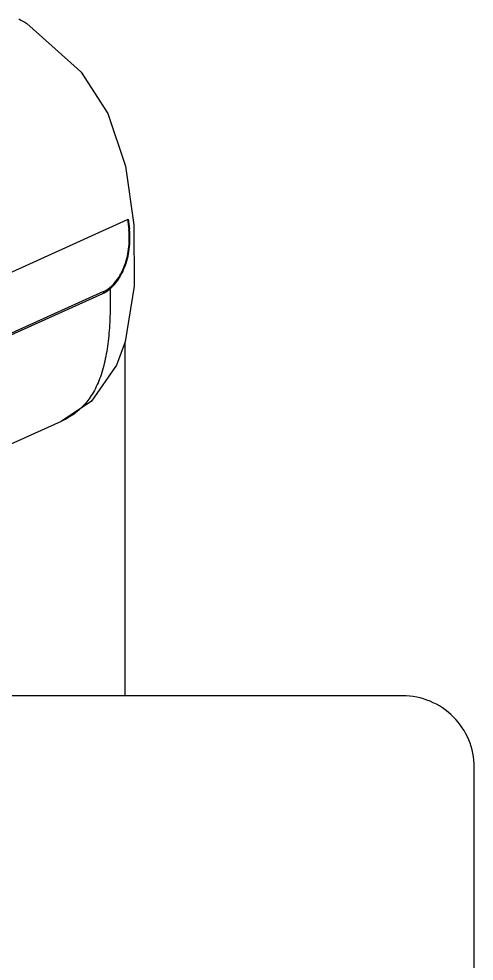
# Model space of a CAD drawing. Header units: millimetres. Extents: x 789 to 15176, y 607 to 3602.
# Drawn here: x 5323 to 5960, y 2115 to 3433 of the extents above; entities that cross this region are included whole.
import ezdxf

# ---------------------------------------------------------------- set-up
doc = ezdxf.new("R2010")
doc.units = ezdxf.units.MM
doc.layers.add('ASSEM_MEMBER_1', color=7, linetype='Continuous')

msp = doc.modelspace()

# ---------------------------------------------------------------- linework, layer by layer
msp.add_line((5471.3, 2485.9), (5471.3, 2981.1))
msp.add_lwpolyline([(5859.7, 2485.9), (4594.7, 2485.9, 0.414214), (4494.7, 2385.9), (4494.7, 1212.7, 0.414214), (4594.7, 1112.7), (5859.7, 1112.7, 0.414214), (5959.7, 1212.7), (5959.7, 2385.9, 0.414214)], format="xyb", close=True)
at = {"layer": 'ASSEM_MEMBER_1', "color": 7, "linetype": 'Continuous'}
for p, q in [((4815.3, 2854), (5474.9, 3152)), ((5474.8, 3152.5), (5476.6, 3137.7)), ((5474.8, 3152.5), (5474.9, 3152)), ((5474.9, 3152), (5475.7, 3152.7)), ((5475.7, 3152.7), (5477.4, 3138.3)), ((5477.4, 3138.3), (5476.6, 3137.6)), ((5439.8, 3048.3), (4870.4, 2791.1)), ((5441.2, 3051.4), (4871.7, 2794.1)), ((5382, 2869.7), (5135.8, 2758.5)), ((5382, 2869.7), (5382, 2869.7))]:
    msp.add_line(p, q, dxfattribs=at)
msp.add_lwpolyline([(5322.7, 3432.6, -0.010846), (5333.9, 3426.1), (5404.3, 3363.4), (5410, 3358), (5447.4, 3300.4), (5471.7, 3226.4), (5483.5, 3144.6)], format="xyb", dxfattribs=at)
msp.add_lwpolyline([(5483.5, 3144.6), (5484.1, 3059), (5471.3, 2981.1), (5459.4, 2948.4), (5424.3, 2898), (5382, 2869.7)], dxfattribs=at)
for centre, radius, start, end in [((5375.3, 3126.3), 102.8, 6.3732, 6.7203), ((5423.3, 3084.8), 40, 294.3813, 298.2603)]:
    msp.add_arc(centre, radius, start, end, dxfattribs=at)
for points, knots in [([(5441.2, 3051.4), (5447.4, 3054.1), (5455.9, 3061.4), (5464.3, 3073.6), (5471.8, 3088.9), (5477.4, 3110.6), (5477.6, 3128.7), (5476.6, 3137.7)], [0, 0, 0, 0, 0.206645, 0.325585, 0.453378, 0.725472, 1, 1, 1, 1]), ([(5442.3, 3049.5), (5448.5, 3052.9), (5457, 3060.6), (5465.4, 3073.4), (5472.8, 3089), (5478.2, 3110.7), (5478.5, 3128.8), (5477.5, 3137.7)], [0, 0, 0, 0, 0.213749, 0.333609, 0.460916, 0.729484, 1, 1, 1, 1]), ([(5450.3, 3053.8), (5450.6, 3042.6), (5450.6, 3021), (5448.9, 2989.8), (5445, 2961.2), (5438.6, 2935.6), (5429.3, 2913.2), (5416.7, 2894.4), (5400.8, 2879.7), (5388.5, 2872.6), (5382, 2869.7)], [0, 0, 0, 0, 0.160734, 0.310947, 0.449435, 0.575769, 0.690717, 0.796784, 0.898234, 1, 1, 1, 1]), ([(5441.2, 3051.3), (5441.2, 3050.7), (5441.2, 3049.5), (5440.3, 3048.5), (5439.8, 3048.3)], [0, 0, 0, 0, 0.542572, 1, 1, 1, 1])]:
    msp.add_open_spline(points, degree=3, knots=knots, dxfattribs=at)

doc.saveas('drawing.dxf')
